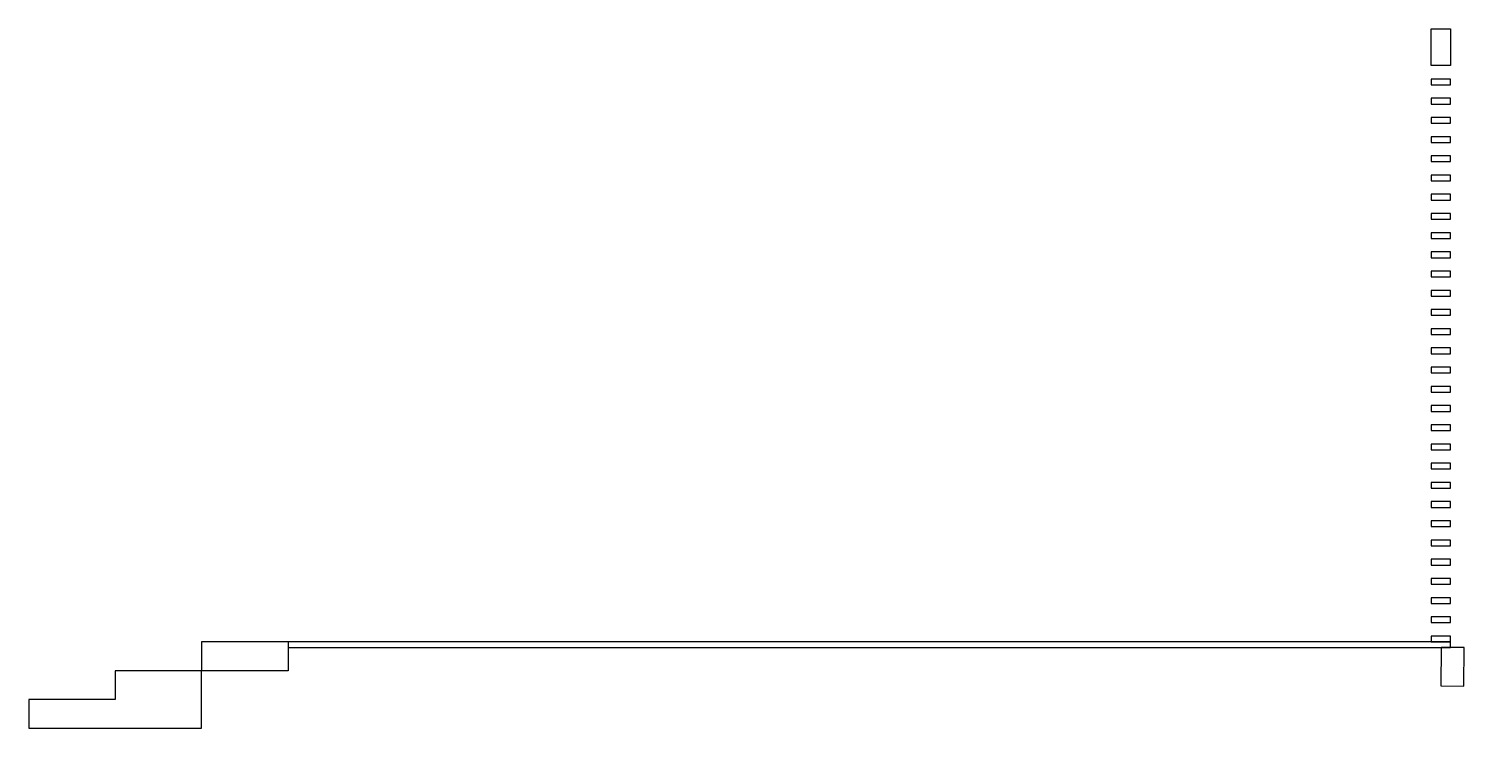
# Model space of a CAD drawing. Extents: x 1.84 to 9.32, y -2.15 to 1.49.
import ezdxf

# ---------------------------------------------------------------- set-up
doc = ezdxf.new("R2010")
doc.units = 0
doc.layers.add('SECTIONCUTEDGES', color=7, linetype='CONTINUOUS')

msp = doc.modelspace()

# ---------------------------------------------------------------- linework, layer by layer
at = {"layer": 'SECTIONCUTEDGES'}
for p, q in [((9.145, 1.4894), (9.245, 1.4894)), ((9.145, 1.2972), (9.145, 1.4894)), ((9.245, 1.4894), (9.245, 1.2972)), ((9.245, 1.2972), (9.145, 1.2972)), ((9.145, 1.2273), (9.145, 1.1973)), ((9.245, 1.2273), (9.145, 1.2273)), ((9.145, 1.1973), (9.245, 1.1973)), ((9.245, 1.1973), (9.245, 1.2273)), ((9.145, 1.1273), (9.145, 1.0973)), ((9.245, 1.1273), (9.145, 1.1273)), ((9.245, 1.0973), (9.245, 1.1273)), ((9.145, 1.0973), (9.245, 1.0973)), ((9.145, 1.0273), (9.145, 0.9973)), ((9.245, 1.0273), (9.145, 1.0273)), ((9.145, 0.9973), (9.245, 0.9973)), ((9.245, 0.9973), (9.245, 1.0273)), ((9.145, 0.9273), (9.145, 0.8973)), ((9.245, 0.9273), (9.145, 0.9273)), ((9.145, 0.8973), (9.245, 0.8973)), ((9.245, 0.8973), (9.245, 0.9273)), ((9.145, 0.8273), (9.145, 0.7973)), ((9.245, 0.8273), (9.145, 0.8273)), ((9.245, 0.7973), (9.245, 0.8273)), ((9.145, 0.7973), (9.245, 0.7973)), ((9.245, 0.7273), (9.145, 0.7273)), ((9.145, 0.7273), (9.145, 0.6973)), ((9.145, 0.6973), (9.245, 0.6973)), ((9.245, 0.6973), (9.245, 0.7273)), ((9.145, 0.6273), (9.145, 0.5973)), ((9.245, 0.6273), (9.145, 0.6273)), ((9.245, 0.5973), (9.245, 0.6273)), ((9.145, 0.5973), (9.245, 0.5973)), ((9.145, 0.5273), (9.145, 0.4973)), ((9.245, 0.5273), (9.145, 0.5273)), ((9.245, 0.4973), (9.245, 0.5273)), ((9.145, 0.4973), (9.245, 0.4973)), ((9.145, 0.4273), (9.145, 0.3973)), ((9.245, 0.4273), (9.145, 0.4273)), ((9.145, 0.3973), (9.245, 0.3973)), ((9.245, 0.3973), (9.245, 0.4273)), ((9.145, 0.3273), (9.145, 0.2973)), ((9.245, 0.3273), (9.145, 0.3273)), ((9.245, 0.2973), (9.245, 0.3273)), ((9.145, 0.2973), (9.245, 0.2973)), ((9.245, 0.2273), (9.145, 0.2273)), ((9.145, 0.2273), (9.145, 0.1973)), ((9.245, 0.1973), (9.245, 0.2273)), ((9.145, 0.1973), (9.245, 0.1973)), ((9.145, 0.1273), (9.145, 0.0973)), ((9.245, 0.1273), (9.145, 0.1273)), ((9.145, 0.0973), (9.245, 0.0973)), ((9.245, 0.0973), (9.245, 0.1273)), ((9.145, 0.0273), (9.145, -0.0027)), ((9.245, 0.0273), (9.145, 0.0273)), ((9.245, -0.0027), (9.245, 0.0273)), ((9.145, -0.0027), (9.245, -0.0027)), ((9.145, -0.0727), (9.145, -0.1027)), ((9.245, -0.0727), (9.145, -0.0727)), ((9.245, -0.1027), (9.245, -0.0727)), ((9.145, -0.1027), (9.245, -0.1027)), ((9.145, -0.1727), (9.145, -0.2027)), ((9.245, -0.1727), (9.145, -0.1727)), ((9.145, -0.2027), (9.245, -0.2027)), ((9.245, -0.2027), (9.245, -0.1727)), ((9.145, -0.2727), (9.145, -0.3027)), ((9.245, -0.2727), (9.145, -0.2727)), ((9.245, -0.3027), (9.245, -0.2727)), ((9.145, -0.3027), (9.245, -0.3027)), ((9.245, -0.3727), (9.145, -0.3727)), ((9.145, -0.3727), (9.145, -0.4027)), ((9.245, -0.4027), (9.245, -0.3727)), ((9.145, -0.4027), (9.245, -0.4027)), ((9.145, -0.4727), (9.145, -0.5027)), ((9.245, -0.4727), (9.145, -0.4727)), ((9.145, -0.5027), (9.245, -0.5027)), ((9.245, -0.5027), (9.245, -0.4727)), ((9.145, -0.5727), (9.145, -0.6027)), ((9.245, -0.5727), (9.145, -0.5727)), ((9.245, -0.6027), (9.245, -0.5727)), ((9.145, -0.6027), (9.245, -0.6027)), ((9.145, -0.6727), (9.145, -0.7027)), ((9.245, -0.6727), (9.145, -0.6727)), ((9.145, -0.7027), (9.245, -0.7027)), ((9.245, -0.7027), (9.245, -0.6727)), ((9.145, -0.7727), (9.145, -0.8027)), ((9.245, -0.7727), (9.145, -0.7727)), ((9.145, -0.8027), (9.245, -0.8027)), ((9.245, -0.8027), (9.245, -0.7727)), ((9.245, -0.8727), (9.145, -0.8727)), ((9.145, -0.8727), (9.145, -0.9027)), ((9.245, -0.9027), (9.245, -0.8727)), ((9.145, -0.9027), (9.245, -0.9027)), ((9.245, -0.9727), (9.145, -0.9727)), ((9.145, -0.9727), (9.145, -1.0027)), ((9.145, -1.0027), (9.245, -1.0027)), ((9.245, -1.0027), (9.245, -0.9727)), ((9.245, -1.0727), (9.145, -1.0727)), ((9.145, -1.0727), (9.145, -1.1027)), ((9.145, -1.1027), (9.245, -1.1027)), ((9.245, -1.1027), (9.245, -1.0727)), ((9.145, -1.1727), (9.145, -1.2027)), ((9.245, -1.1727), (9.145, -1.1727)), ((9.245, -1.2027), (9.245, -1.1727)), ((9.145, -1.2027), (9.245, -1.2027)), ((9.245, -1.2727), (9.145, -1.2727)), ((9.145, -1.2727), (9.145, -1.3027)), ((9.145, -1.3027), (9.245, -1.3027)), ((9.245, -1.3027), (9.245, -1.2727)), ((9.145, -1.3727), (9.145, -1.4027)), ((9.245, -1.3727), (9.145, -1.3727)), ((9.145, -1.4027), (9.245, -1.4027)), ((9.245, -1.4027), (9.245, -1.3727)), ((9.245, -1.4727), (9.145, -1.4727)), ((9.145, -1.4727), (9.145, -1.5027)), ((9.245, -1.5027), (9.245, -1.4727)), ((9.145, -1.5027), (9.245, -1.5027)), ((9.145, -1.5727), (9.145, -1.6027)), ((9.245, -1.5727), (9.145, -1.5727)), ((9.145, -1.6027), (9.245, -1.6027)), ((9.245, -1.6027), (9.245, -1.5727)), ((3.195, -1.7027), (2.745, -1.7027)), ((2.745, -1.7027), (2.745, -1.8527)), ((9.245, -1.7027), (3.195, -1.7027)), ((3.195, -1.7027), (3.195, -1.7327)), ((3.195, -1.7027), (3.195, -1.8527)), ((9.145, -1.6727), (9.145, -1.7027)), ((9.245, -1.6727), (9.145, -1.6727)), ((9.145, -1.7027), (9.245, -1.7027)), ((9.245, -1.7027), (9.245, -1.6727)), ((9.245, -1.7327), (9.245, -1.7027)), ((3.195, -1.7327), (9.245, -1.7327)), ((9.197, -1.7315), (9.195, -1.9315)), ((9.317, -1.7327), (9.197, -1.7315)), ((9.315, -1.9327), (9.317, -1.7327)), ((2.295, -1.8527), (2.295, -2.0027)), ((2.745, -1.8527), (2.295, -1.8527)), ((2.745, -2.1527), (2.745, -1.8527)), ((3.195, -1.8527), (2.745, -1.8527)), ((9.195, -1.9315), (9.315, -1.9327)), ((1.845, -2.0027), (1.845, -2.1527)), ((2.295, -2.0027), (1.845, -2.0027)), ((1.845, -2.1527), (2.745, -2.1527))]:
    msp.add_line(p, q, dxfattribs=at)

doc.saveas('drawing.dxf')
